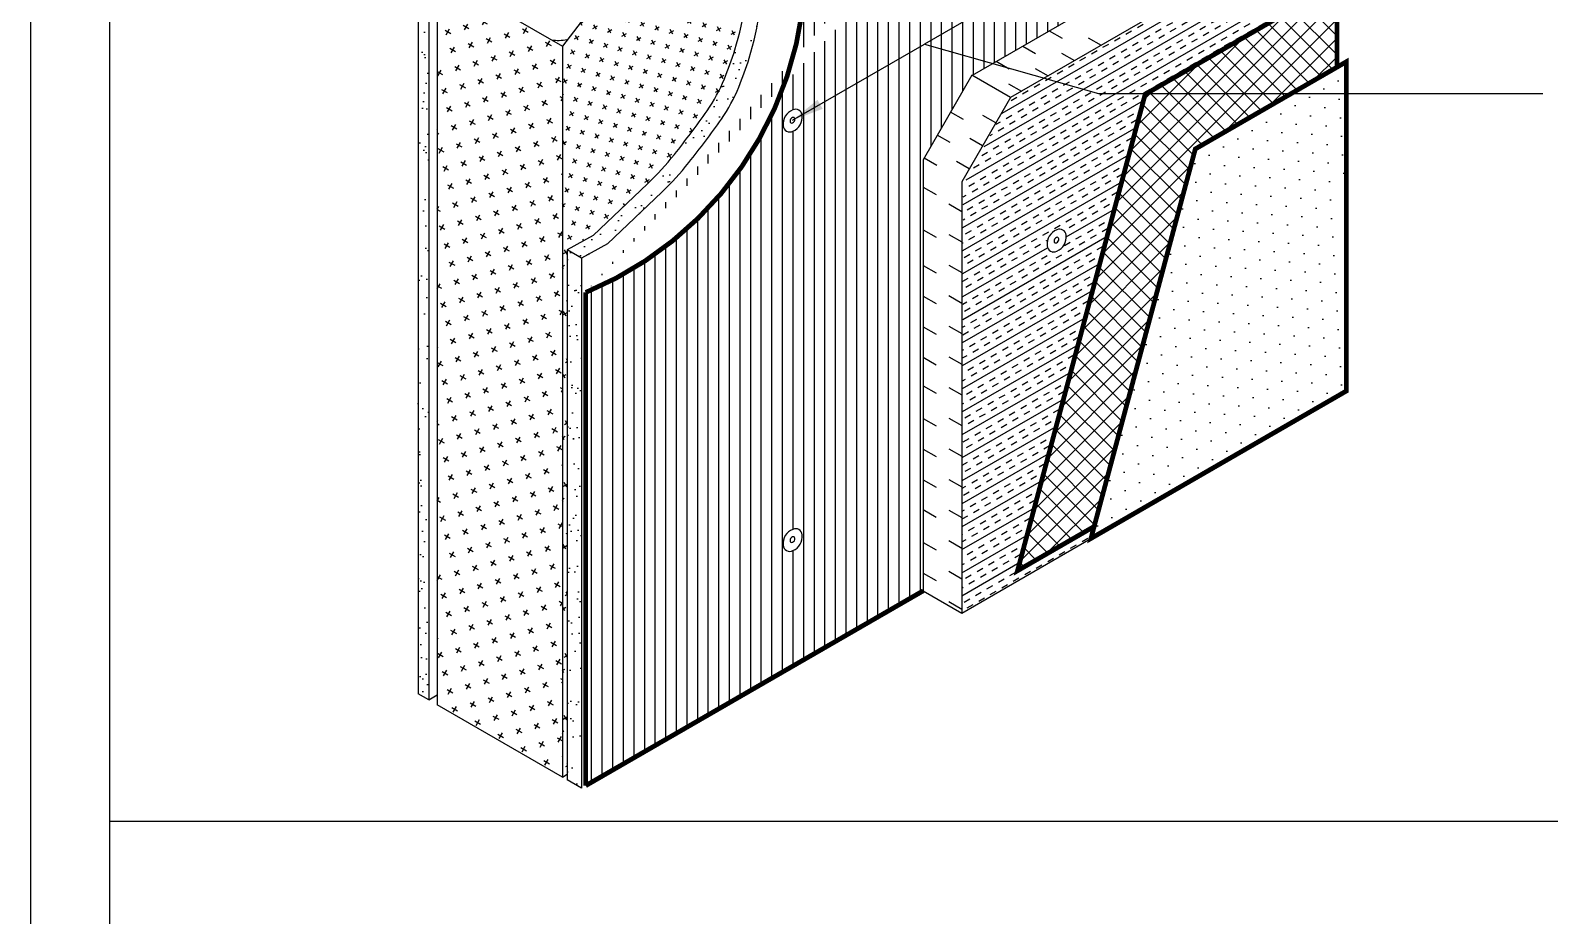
# Model space of a CAD drawing. Extents: x -43.4 to 51, y 0 to 66.
# Drawn here: x 0 to 28.65, y 34.22 to 50.92 of the extents above; entities that cross this region are included whole.
import ezdxf

# ---------------------------------------------------------------- set-up
doc = ezdxf.new("R2010")
doc.units = 0
doc.header["$LTSCALE"] = 1.5
doc.header["$MEASUREMENT"] = 0
doc.linetypes.add('DASHED', pattern=[0.75, 0.5, -0.25])
doc.layers.get('DEFPOINTS').update_dxf_attribs({"linetype": 'CONTINUOUS'})
for name, color, linetype in [('CLADDING', 252, 'CONTINUOUS'), ('FASTENING', 7, 'CONTINUOUS'), ('INSULATION', 40, 'CONTINUOUS'), ('RIGID_INSULATION', 191, 'CONTINUOUS'), ('STRUCTURE', 252, 'CONTINUOUS'), ('TEXT', 7, 'CONTINUOUS'), ('TITLE', 7, 'CONTINUOUS'), ('TYVEK', 160, 'DASHED'), ('W', 7, 'CONTINUOUS')]:
    doc.layers.add(name, color=color, linetype=linetype)
doc.styles.add('DETAILS', font='sanss___.ttf', dxfattribs={"height": 1})
doc.dimstyles.new('TYVEKDETAILS', dxfattribs={"dimscale": 6, "dimtxt": 1.5, "dimasz": 0.1, "dimexe": 0.75, "dimexo": 0.75, "dimgap": 0.75, "dimtad": 0, "dimtih": 1, "dimtoh": 1, "dimdec": 4, "dimzin": 0, "dimtxsty": 'DETAILS', "dimcen": 0.0625, "dimazin": 3, "dimtfac": 1, "dimtdec": 4, "dimtofl": 0, "dimtmove": 0, "dimatfit": 3, "dimtolj": 1, "dimtzin": 0})

msp = doc.modelspace()

# ---------------------------------------------------------------- hatches: boundary and pattern name
at = {"layer": 'CLADDING'}
h = msp.add_hatch(dxfattribs=at)
h.set_pattern_fill('ANSI37', color=256, scale=2, style=0)
h.set_pattern_definition([(45, (44.1044486215303, 1.292429299731012), (-0.1767766952966369, 0.1767766952966369), []), (135, (44.1044486215303, 1.292429299731012), (-0.1767766952966369, -0.1767766952966369), [])])
h.paths.add_polyline_path([(24.64098094399661, 51.79960031125161), (21.02246069329054, 49.7104466704384), (18.61514383310326, 40.72621783830222), (20.06049744253367, 41.56069313378107), (21.96835568265906, 48.68091701956816), (24.64098094399661, 50.22395793364434)])
h = msp.add_hatch(dxfattribs=at)
h.set_pattern_fill('DOTS', color=256, scale=5, angle=30, style=0)
h.set_pattern_definition([(30, (44.1044486215303, 1.292429299731012), (-0.02093353065868142, 0.3487579386826371), [0, -0.3125])])
h.paths.add_polyline_path([(24.81419511936393, 50.32396318442012), (21.96835568265906, 48.68091701956816), (19.99999168000145, 41.33488255386011), (24.81419511936393, 44.11436420550969)])
at = {"layer": 'INSULATION', "linetype": 'CONTINUOUS'}
h = msp.add_hatch(dxfattribs=at)
h.set_pattern_fill('CROSS', color=256, scale=0.8, angle=30, style=0)
h.set_pattern_definition([(30, (44.38397599919819, 3.252082401967471), (0.07320508075688777, 0.2732050807568878), [0.1, -0.3]), (120, (44.45227726938741, 3.233781131778248), (-0.2732050807568877, 0.07320508075688778), [0.09999999999999992, -0.2999999999999997])])
h.paths.add_polyline_path([(13.28493140753234, 50.54916734890015, 0.04479910819463599), (13.48248202071421, 51.45737667322198, -0.00933874417187991), (13.57820881499587, 52.12072572750248), (13.57820881499587, 55.2201523663493), (12.95216828659811, 54.40827086159874, -0.1217965596194791), (12.75705771540412, 54.15524145383957), (10.0319650601066, 50.62120136344793), (10.0319650601066, 36.83573473913932), (10.12235872221121, 36.88792354428845), (10.12235872221119, 46.77887706875727), (10.61331274182916, 47.04677104824926), (11.63836337504712, 48.02451600726302, 0.03370422444086459), (12.14583359416774, 48.57847189149454, 0.01612494577826852), (12.75958990325536, 49.3993769287374, 0.05565526587535751), (13.08851470424652, 50.00353920336801, 0.02091384948871564)])
h = msp.add_hatch(dxfattribs=at)
h.set_pattern_fill('CROSS', color=256, angle=329.9999999999999, style=0)
h.set_pattern_definition([(329.9999999999999, (44.38397599919819, 3.252082401967471), (0.3415063509461097, 0.09150635094610948), [0.125, -0.375]), (59.99999999999994, (44.4068525869347, 3.166705814230943), (-0.09150635094610945, 0.3415063509461097), [0.125, -0.375])])
h.paths.add_polyline_path([(10.0319650601066, 50.62120136344794), (7.673236526158167, 51.98301391746833), (7.673236526158167, 38.19754729315968), (10.0319650601066, 36.83573473913931)])
at = {"layer": 'RIGID_INSULATION', "linetype": 'CONTINUOUS'}
h = msp.add_hatch(dxfattribs=at)
h.set_pattern_fill('INSUL', color=256, angle=30, style=0)
h.set_pattern_definition([(30, (44.80675569272087, 4.022649696394993), (-0.1875, 0.3247595264191645), []), (30, (44.74425569272087, 4.130902871868059), (-0.1875, 0.3247595264191645), [0.125, -0.125]), (30, (44.68175569272087, 4.239156047341098), (-0.1875, 0.3247595264191645), [0.125, -0.125])])
edge = h.paths.add_edge_path(flags=16)
edge.add_arc((19.29657890039449, 46.86257600302947), 0.1236384612046967, 182.9658649191789, 299.2642124522687)
edge.add_arc((19.25811477608324, 47.01181875163981), 0.27546905882074, 291.0409942473938, 368.9590057526106)
edge.add_arc((19.41151047497926, 47.04910060188605), 0.118845422004815, 2.708658704971199, 117.2913412950211)
edge.add_arc((19.45506754169919, 46.88839652314091), 0.2837961659147603, 110.2118754469862, 186.518503225284)
h.paths.add_polyline_path([(24.05796232882038, 51.46299435683706), (24.05796232882038, 52.86930664547675), (18.48361377973357, 49.65095501010474), (17.58952526978767, 47.98986582132194), (17.56313981665557, 39.92796547458211), (19.99999168000145, 41.33488255386011), (20.06049744253367, 41.56069313378107), (18.61514383310326, 40.72621783830222), (21.02246069329054, 49.7104466704384)])
at = {"layer": 'STRUCTURE', "linetype": 'CONTINUOUS'}
h = msp.add_hatch(dxfattribs=at)
h.set_pattern_fill('AR-SAND', color=256, scale=0.25, style=0)
h.set_pattern_definition([(37.50000000000001, (108.8082533413069, 3.252082401967471), (-0.01574833952740204, 0.4817059422532897), [0, -0.38, 0, -0.425, 0, -0.40625]), (7.499999999999999, (108.8082533413069, 3.252082401967471), (0.4424441763169318, 0.7055365163074351), [0, -0.205, 0, -0.3425, 0, -0.13125]), (327.5, (108.5007533413069, 3.252082401967471), (0.7785354654378738, 0.001414763384241124), [0, -0.125, 0, -0.45, 0, -0.5875]), (317.5, (108.5007533413069, 3.252082401967471), (0.7515316511430733, 0.2194188912335623), [0, -0.0625, 0, -0.295, 0, -0.3375])])
h.paths.add_polyline_path([(11.92305631338287, 57.17575510870549), (11.724479084044, 57.29040372551923), (7.31220992537018, 54.74297893902189), (7.510787154709032, 54.62833032220817)])
h.paths.add_polyline_path([(7.510787154709018, 54.62833032220817), (7.312209925370194, 54.74297893902187), (7.312209925370137, 38.4059860983093), (7.510787154708648, 38.29133748149577)])
h = msp.add_hatch(dxfattribs=at)
h.set_pattern_fill('AR-SAND', color=256, scale=0.25, style=0)
h.set_pattern_definition([(37.50000000000001, (44.38397599919819, 3.252082401967471), (-0.01574833952740204, 0.4817059422532897), [0, -0.38, 0, -0.425, 0, -0.40625]), (7.499999999999999, (44.38397599919819, 3.252082401967471), (0.4424441763169318, 0.7055365163074351), [0, -0.205, 0, -0.3425, 0, -0.13125]), (327.5, (44.07647599919818, 3.252082401967471), (0.7785354654378738, 0.001414763384241124), [0, -0.125, 0, -0.45, 0, -0.5875]), (317.5, (44.07647599919818, 3.252082401967471), (0.7515316511430733, 0.2194188912335623), [0, -0.0625, 0, -0.295, 0, -0.3375])])
h.paths.add_polyline_path([(11.90899631372978, 47.86826600726302, 0.03370422444086459), (12.4164665328504, 48.42222189149454, 0.01612494577826852), (13.03022284193802, 49.2431269287374, 0.05565526587535751), (13.35914764292918, 49.84728920336801, 0.02091384948871564), (13.555564346215, 50.39291734890015, 0.04479910819463599), (13.75311495939688, 51.30112667322198, -0.02073115222964426), (13.9990217419372, 52.76797568684083, -0.04506024657635373), (14.32885775066567, 53.84332623459546, -0.2633397162337647), (14.80526081956812, 54.56551173570244), (14.80526081956812, 54.87801173570245, 0.3092693900534314), (14.05822481198301, 53.99957623459548, 0.0450602465763511), (13.72838880325454, 52.92422568684091, 0.02073115222964576), (13.48248202071421, 51.45737667322196, -0.04479910819464277), (13.28493140753227, 50.5491673489, -0.02091384948869362), (13.08851470424669, 50.00353920336843, -0.05565526587538272), (12.75958990325543, 49.39937692873751, -0.01612494577827236), (12.14583359416767, 48.57847189149445, -0.03370422444085961), (11.63836337504712, 48.02451600726302), (10.61331274182914, 47.04677104824925), (10.12235872221119, 46.77887706875725), (10.39299166089382, 46.62262706875725), (10.88394568051177, 46.89052104824924)])
h.paths.add_polyline_path([(10.39299166089388, 46.62262706875721), (10.12235872221119, 46.77887706875724), (10.1223587222112, 36.7835459339902), (10.39299166089387, 36.6272959339902)])
at = {"layer": 'TYVEK', "linetype": 'CONTINUOUS'}
h = msp.add_hatch(dxfattribs=at)
h.set_pattern_fill('_USER', color=23, scale=0.2, angle=90, style=0, pattern_type=0)
h.set_pattern_definition([(90, (44.38397599919819, 3.252082401967471), (-0.2, 1.224646799147353e-17), [])])
edge = h.paths.add_edge_path(flags=16)
edge.add_arc((14.31877354264429, 49.12442487777759), 0.1236384612046949, 182.965864919179, 299.2642124522694)
edge.add_arc((14.28030941833302, 49.27366762638792), 0.27546905882074, 291.0409942473938, 368.9590057526106)
edge.add_arc((14.43370511722905, 49.31094947663417), 0.1188454220048168, 2.708658704971158, 117.2913412950203)
edge.add_arc((14.47726218394897, 49.15024539788901), 0.2837961659147596, 110.2118754469859, 186.5185032252841)
edge = h.paths.add_edge_path(flags=16)
edge.add_arc((14.31877354264429, 41.21401676204909), 0.1236384612046949, 182.965864919179, 299.2642124522694)
edge.add_arc((14.28030941833302, 41.36325951065942), 0.27546905882074, 291.0409942473938, 368.9590057526106)
edge.add_arc((14.43370511722905, 41.40054136090567), 0.1188454220048168, 2.708658704971158, 117.2913412950203)
edge.add_arc((14.47726218394897, 41.23983728216051), 0.2837961659147596, 110.2118754469859, 186.5185032252841)
edge = h.paths.add_edge_path(flags=16)
edge.add_arc((19.29145505428236, 51.9954038871161), 0.1236384612046967, 182.9658649191789, 299.2642124522687)
edge.add_arc((19.25299092997109, 52.14464663572643), 0.27546905882074, 291.0409942473938, 368.9590057526106)
edge.add_arc((19.40638662886712, 52.18192848597268), 0.118845422004815, 2.708658704971199, 117.2913412950211)
edge.add_arc((19.44994369558705, 52.02122440722752), 0.283796165914759, 110.2118754469855, 186.5185032252841)
edge = h.paths.add_edge_path(flags=16)
edge.add_ellipse((23.1715466002293, 54.87937366958943), major_axis=(0.1041545791609349, 0.09263469999518924), ratio=0.9031737347499496, start_angle=0, end_angle=360)
edge = h.paths.add_edge_path(flags=16)
edge.add_ellipse((22.94740819504328, 56.88975462821475), major_axis=(0.1041545791609344, 0.09263469999518878), ratio=0.9031737347499494, start_angle=0, end_angle=360)
edge = h.paths.add_edge_path(flags=16)
edge.add_spline(control_points=[(19.52543763612081, 55.78252342752165), (19.55775957467756, 55.80444297474824), (19.61163134673414, 55.84097682465026), (19.6244386542285, 55.72181135540778), (19.56533655807695, 55.69551216773663), (19.52543763612081, 55.67775798802513)], knot_values=[0, 0, 0, 0, 0.2131037953859143, 0.3551853509425856, 0.6503918016511808, 0.6503918016511808, 0.6503918016511808, 0.6503918016511808], degree=3, periodic=0)
edge = h.paths.add_edge_path(flags=16)
edge.add_line((19.52543763612081, 55.78252342752165), (19.52543763612081, 55.5729925485286))
edge = h.paths.add_edge_path(flags=16)
edge.add_ellipse((19.56529780905927, 55.70742149822076), major_axis=(0.104154579160883, 0.09263469999524446), ratio=0.9031737347499266, start_angle=0, end_angle=360)
edge = h.paths.add_edge_path(flags=0)
edge.add_line((19.52543763612081, 55.67775798802513), (19.6080407125755, 55.62451923787211))
edge = h.paths.add_edge_path()
edge.add_arc((19.66864036918291, 51.47775373907989), 5.114162854249783, 123.2836096896972, 182.122932416008)
edge.add_arc((7.892185721075174, 52.18524653967433), 6.725876666030012, 292.5529671337997, 352.33639765877524, ccw=False)
edge.add_line((23.33115064621802, 59.48793652219985), (16.86207115355615, 55.75301173570238))
edge.add_line((23.331150646218, 60.43413834769673), (23.331150646218, 53.28301505821312))
edge.add_line((23.33627449233016, 53.28597331214526), (17.76192594324335, 50.06762167677324))
edge.add_line((17.7568020971312, 50.07057993070528), (16.83652941042443, 48.47838696768311))
edge.add_line((16.83652941042443, 48.47838696768311), (16.83652941042443, 40.3474741882156))
edge.add_line((16.83652941042443, 40.34747418821544), (10.47181063377591, 36.67280208920111))
edge.add_line((10.47181063377591, 45.97372883170466), (10.47181063377591, 36.6728020892009))

# ---------------------------------------------------------------- linework, layer by layer
at = {"layer": 'CLADDING', "const_width": 0.09}
for points in [[(20.06049744253367, 41.56069313378107), (18.61514383310326, 40.72621783830222), (21.02246069329054, 49.7104466704384), (24.64098094399661, 51.79960031125167), (24.64098094399661, 50.22395793364434)], [(24.81419511936393, 50.32396318442012), (24.81419511936393, 44.11436420550969), (19.99999168000145, 41.33488255386011), (21.96835568265906, 48.68091701956816), (24.81419511936393, 50.32396318442012)]]:
    msp.add_lwpolyline(points, dxfattribs=at)
at = {"layer": 'DEFPOINTS'}
msp.add_line((-1.06581410364015e-14, 66.00000000000001), (0, 0), dxfattribs=at)
at = {"layer": 'FASTENING'}
for points in [[(14.1953006904979, 49.11802770090803, 0.5560120530374366), (14.37921267779839, 49.01656580291187, 0.3537160203436514), (14.55241775855526, 49.31656580291187, 0.5462522010927994), (14.37921267779839, 49.41656580291188, 0.345824845351463)], [(14.32627012085075, 49.19884854962611, 0.5560120530374857), (14.37224811767586, 49.17348307512707, 0.3537160203436451), (14.41554938786507, 49.24848307512707, 0.5462522010928085), (14.37224811767586, 49.27348307512706, 0.3458248453514566)], [(19.1731060482481, 46.85617882615993, 0.5560120530374366), (19.35701803554862, 46.75471692816377, 0.3537160203436514), (19.53022311630549, 47.05471692816373, 0.5462522010927994), (19.35701803554862, 47.15471692816375, 0.345824845351463)], [(19.30407547860097, 46.93699967487801, 0.5560120530374857), (19.35005347542609, 46.91163420037897, 0.3537160203436451), (19.39335474561529, 46.98663420037896, 0.5462522010928085), (19.35005347542609, 47.01163420037894, 0.3458248453514566)], [(14.1953006904979, 41.20761958517953, 0.5560120530374366), (14.37921267779839, 41.10615768718337, 0.3537160203436514), (14.55241775855526, 41.40615768718337, 0.5462522010927994), (14.37921267779839, 41.50615768718338, 0.345824845351463)], [(14.32627012085075, 41.28844043389761, 0.5560120530374857), (14.37224811767586, 41.26307495939857, 0.3537160203436451), (14.41554938786507, 41.33807495939857, 0.5462522010928085), (14.37224811767586, 41.36307495939856, 0.3458248453514566)]]:
    msp.add_lwpolyline(points, format="xyb", close=True, dxfattribs=at)
at = {"layer": 'INSULATION', "linetype": 'CONTINUOUS'}
for p, q in [((13.57820881499587, 55.22015236634928), (10.0319650601066, 50.62120136344794)), ((7.673236526158167, 51.98301391746833), (10.0319650601066, 50.62120136344794)), ((7.673236526158167, 51.98301391746833), (7.673236526158167, 38.19754729315968)), ((10.0319650601066, 50.62120136344794), (10.0319650601066, 36.83573473913932)), ((10.0319650601066, 36.83573473913932), (7.673236526158167, 38.19754729315968)), ((10.0319650601066, 36.83573473913932), (10.12235872221121, 36.88792354428845))]:
    msp.add_line(p, q, dxfattribs=at)
at = {"layer": 'INSULATION'}
msp.add_lwpolyline([(9.827650867138058, 50.73916221775759, 0.09031895267570551), (10.11838563060762, 50.74390434270855)], format="xyb", dxfattribs=at)
at = {"layer": 'RIGID_INSULATION', "linetype": 'CONTINUOUS'}
for p, q in [((23.33627449233016, 53.28597331214526), (17.76192594324335, 50.06762167677324)), ((24.05796232882038, 52.86930664547675), (18.48361377973357, 49.65095501010474)), ((19.21492973773534, 50.91033985212785), (19.45538990333271, 50.77151011079083)), ((19.94766046420021, 50.77597270455472), (20.19194257536774, 50.63493636191392)), ((18.7145274276754, 50.62189699135446), (18.95538990333271, 50.48283497619606)), ((19.44766046420021, 50.48729756995989), (19.69154026530769, 50.34649350114059)), ((18.21412511761535, 50.33345413058113), (18.45538990333271, 50.19415984160118)), ((18.94766046420021, 50.19862243536507), (19.19113795524764, 50.0580506403672)), ((17.7568020971312, 50.07057993070528), (16.83652941042443, 48.47838696768311)), ((18.48361377973357, 49.65095501010474), (17.7568020971312, 50.07057993070528)), ((18.44766046420021, 49.90994730077024), (18.6907356451877, 49.76960777959381)), ((18.48361377973357, 49.65095501010474), (17.56313981665552, 48.05855490231063)), ((17.59664448105674, 49.23395144987838), (17.35197417488281, 49.37521191701065)), ((18.2035845811139, 49.17220955432317), (17.96356739974409, 49.31078353859716)), ((17.3464365605654, 48.80105879093783), (17.10197417488281, 48.94219921511838)), ((17.9535845811139, 48.73919685243102), (17.71334285753575, 48.8779004762094)), ((16.83652941042443, 48.47838696768311), (16.83652941042443, 40.3474741882156)), ((17.09622864007396, 48.36816613199728), (16.85197417488281, 48.50918651322623)), ((17.7035845811139, 48.30618415053875), (17.46311831532729, 48.44501741382176)), ((16.83652941042443, 47.95862660181508), (17.07873287916813, 47.81879036393725)), ((17.56313981665552, 48.05855490231063), (17.56313981665552, 39.92796547458211)), ((17.32093634791182, 47.64365299719175), (17.56313981665552, 47.50381675931392)), ((16.83652941042443, 47.15763103729689), (17.07873287916813, 47.01779479941906)), ((17.32093634791182, 47.0663027280021), (17.56313981665552, 46.92646649012427)), ((16.83652941042443, 46.4832275302709), (17.07873287916813, 46.34339129239306)), ((17.32093634791182, 46.48895245881245), (17.56313981665552, 46.34911622093462)), ((16.83652941042443, 45.90587726108124), (17.07873287916813, 45.76604102320341)), ((17.32093634791182, 45.91487991992047), (17.56313981665552, 45.77504368204264)), ((16.83652941042443, 45.32852699189171), (17.07873287916813, 45.18869075401376)), ((17.32093634791182, 45.33752965073081), (17.56313981665552, 45.19769341285298)), ((16.83652941042443, 44.75117672270206), (17.07873287916813, 44.61134048482423)), ((17.32093634791182, 44.76017938154116), (17.56313981665552, 44.62034314366333)), ((16.83652941042443, 44.21472414227885), (17.07873287916813, 44.07488790440091)), ((17.32093634791182, 44.18282911235151), (17.56313981665552, 44.04299287447368)), ((16.83652941042443, 43.59647618432275), (17.07873287916813, 43.45663994644492)), ((17.32093634791182, 43.60547884316198), (17.56313981665552, 43.46564260528415)), ((16.83652941042443, 43.01912591513322), (17.07873287916813, 42.87928967725527)), ((17.32093634791182, 43.02812857397232), (17.56313981665552, 42.88829233609449)), ((16.83652941042443, 42.44177564594357), (17.07873287916813, 42.30193940806573)), ((17.32093634791182, 42.44830470929635), (17.56313981665552, 42.30846847141852)), ((16.83652941042443, 41.87854483532176), (17.07873287916813, 41.73870859744393)), ((17.32093634791182, 41.8709544401067), (17.56313981665552, 41.73111820222887)), ((16.83652941042443, 41.26029687736578), (17.07873287916813, 41.12046063948794)), ((17.32093634791182, 41.29360417091705), (17.56313981665552, 41.15376793303922)), ((17.56313981665557, 39.92796547458211), (19.99999168000145, 41.33488255386011)), ((16.83652941042443, 40.68294660817612), (17.07873287916813, 40.54311037029829)), ((17.32093634791182, 40.71625390172751), (17.56313981665552, 40.57641766384968)), ((16.83652941042443, 40.3474741882156), (17.56313981665552, 39.92796547458211)), ((17.32093634791182, 40.14391728151925), (17.56313981665552, 40.00408104364142))]:
    msp.add_line(p, q, dxfattribs=at)
at = {"layer": 'STRUCTURE'}
for p, q in [((7.31220992537018, 54.74297893902189), (7.312209925370123, 38.4059860983093)), ((7.510787154709018, 54.62833032220817), (7.510787154708634, 38.29133748149578)), ((10.61331274182914, 47.04677104824925), (10.12235872221116, 46.77887706875725)), ((10.12235872221119, 46.77887706875724), (10.12235872221121, 36.78354593399018)), ((10.39299166089421, 46.62262706875703), (10.12235872221117, 46.77887706875725)), ((10.88394568051181, 46.89052104824925), (10.39299166089382, 46.62262706875725)), ((10.39299166089385, 46.62262706875724), (10.39299166089384, 36.62729593399018)), ((7.510787154708634, 38.29133748149578), (7.673236526158167, 38.38512766983185)), ((10.39299166089385, 36.6272959339902), (10.12235872221121, 36.7835459339902))]:
    msp.add_line(p, q, dxfattribs=at)
at = {"layer": 'STRUCTURE', "linetype": 'CONTINUOUS'}
msp.add_line((7.510787154708634, 38.29133748149578), (7.312209925370123, 38.4059860983093), dxfattribs=at)
at = {"layer": 'STRUCTURE'}
for points in [[(10.61331274182914, 47.04677104824925), (11.63836337504712, 48.02451600726302, 0.03370422444086459), (12.14583359416774, 48.57847189149454, 0.01612494577826852), (12.75958990325536, 49.3993769287374, 0.05565526587535752), (13.08851470424652, 50.00353920336801, 0.02091384948871563), (13.28493140753234, 50.54916734890015, 0.04479910819463599), (13.48248202071421, 51.45737667322198, -0.02073115222964426), (13.72838880325453, 52.92422568684083, -0.04506024657635373), (14.05822481198301, 53.99957623459546, -0.3092693900534367), (14.80526081956812, 54.87801173570245, -0.2633397162337694)], [(10.88394568051181, 46.89052104824925), (11.90899631372978, 47.86826600726302, 0.03370422444086459), (12.4164665328504, 48.42222189149454, 0.01612494577826852), (13.03022284193802, 49.2431269287374, 0.05565526587535752), (13.35914764292918, 49.84728920336801, 0.02091384948871563), (13.555564346215, 50.39291734890015, 0.04479910819463599), (13.75311495939688, 51.30112667322198, -0.02073115222964426), (13.9990217419372, 52.76797568684083, -0.04506024657635373), (14.32885775066567, 53.84332623459546, -0.2633397162337647), (14.80526081956812, 54.56551173570244, -0.2633397162337647)]]:
    msp.add_lwpolyline(points, format="xyb", dxfattribs=at)
at = {"layer": 'TEXT', "linetype": 'CONTINUOUS'}
for p, q in [((16.85848215433053, 50.65782025710295), (20.14304648211656, 49.72640705670034)), ((20.14304648211656, 49.72640705670034), (28.52267778209491, 49.72640705670034))]:
    msp.add_line(p, q, dxfattribs=at)
at = {"layer": 'TITLE', "linetype": 'CONTINUOUS'}
msp.add_line((1.499999999999984, 36.00000000000001), (49.5, 36.00000000000001), dxfattribs=at)
at = {"layer": 'TYVEK', "color": 23, "const_width": 0.09}
msp.add_lwpolyline([(16.86207115355615, 55.75301173570238, 0.2625284837406856), (14.55798763477194, 51.28830631089458, -0.2669366406480506), (10.47181063377591, 45.97372883170466)], format="xyb", dxfattribs=at)
for points in [[(10.47181063377591, 45.97372883170466), (10.47181063377591, 36.6728020892009)], [(16.83652941042443, 40.34747418821544), (10.47181063377591, 36.67280208920111)]]:
    msp.add_lwpolyline(points, dxfattribs=at)
at = {"layer": 'W'}
msp.add_lwpolyline([(1.499999999999984, 64.50000000000001), (49.5, 64.50000000000001), (49.5, 1.5), (1.499999999999984, 1.5)], close=True, dxfattribs=at)

# ---------------------------------------------------------------- leaders
at = {"layer": 'TEXT', "linetype": 'CONTINUOUS'}
for points in [[(19.34482291014956, 52.0933097617722), (16.85848215433053, 50.65782025710295)], [(14.37214139851151, 49.22233075243371), (16.85848215433053, 50.65782025710295)]]:
    msp.add_leader(points, dimstyle='TYVEKDETAILS', override={"dimgap": 0.75, "dimtad": 0}, dxfattribs=at)

doc.saveas('drawing.dxf')
